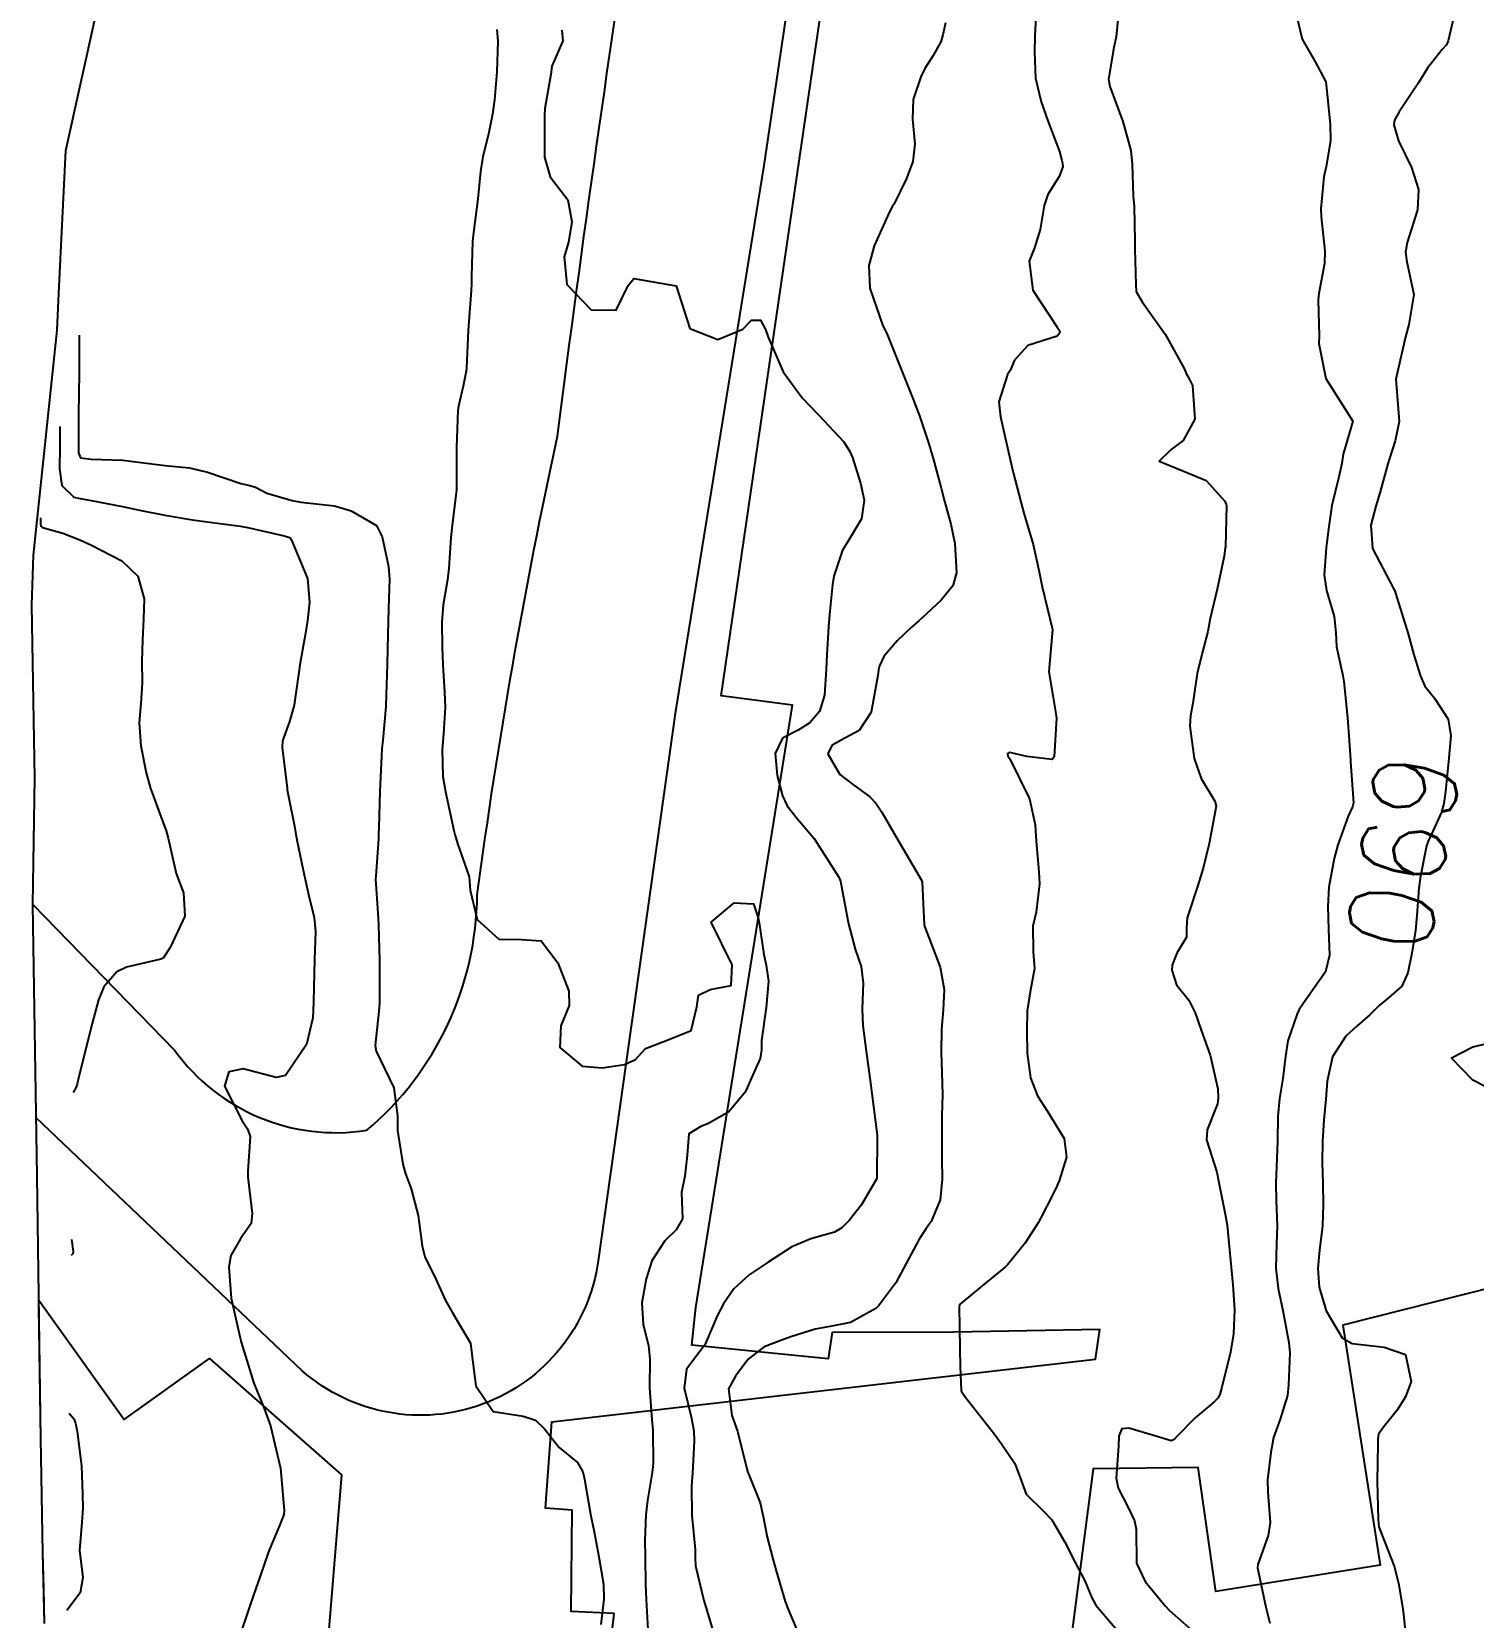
# Model space of a CAD drawing. Header units: metres. Extents: x 292545 to 299085, y 7450245 to 7463078.
# Drawn here: x 295915.2 to 295983.2, y 7456907.5 to 7456982.3 of the extents above; entities that cross this region are included whole.
import ezdxf
from ezdxf.enums import TextEntityAlignment as Align

# ---------------------------------------------------------------- set-up
doc = ezdxf.new("R2010")
doc.units = ezdxf.units.M
for name, color, linetype in [('Area', 45, 'Continuous'), ('Cotas', 45, 'Continuous'), ('Curvas de Nivel 1m', 11, 'Continuous'), ('Curvas de Nivel 5m', 15, 'Continuous'), ('Edificações', 30, 'Continuous'), ('Vias Primárias', 230, 'Continuous')]:
    doc.layers.add(name, color=color, linetype=linetype)
doc.styles.add('Style-STANDARD', font='STANDARD.shx')

msp = doc.modelspace()

# ---------------------------------------------------------------- linework, layer by layer
at = {"layer": 'Area'}
msp.add_polyline3d([(295915.775, 7456907.189, 703.502), (295915.704, 7456910.529, 701.065), (295915.604, 7456915.927, 704.665), (295915.424, 7456928.292, 698.705), (295915.223, 7456941.109, 699.365), (295915.313, 7456947.095, 699.205), (295915.172, 7456955.241, 699.175), (295915.261, 7456957.601, 699.217), (295916.373, 7456968.212, 696.867), (295916.458, 7456969.964, 696.876), (295916.784, 7456976.691, 696.958), (295918.192, 7456983.075, 696.809)], dxfattribs=at)
at = {"layer": 'Curvas de Nivel 1m', "flags": 128}
for points, elevation in [([(295962.564, 7456983.272), (295962.499, 7456982.102), (295962.485, 7456981.329), (295962.533, 7456980.102), (295962.8, 7456978.98), (295963.117, 7456978.096), (295963.658, 7456976.643), (295963.777, 7456976.211), (295963.803, 7456976.088), (295963.822, 7456975.915), (295963.644, 7456975.465), (295963.109, 7456974.617), (295962.933, 7456974.097), (295962.754, 7456972.956), (295962.477, 7456972.101), (295962.237, 7456971.46), (295962.405, 7456970.102), (295963.556, 7456968.351), (295963.664, 7456968.199), (295963.679, 7456968.088), (295963.551, 7456967.923), (295962.163, 7456967.488), (295961.54, 7456966.793), (295961.331, 7456966.316), (295961.215, 7456966.113), (295960.795, 7456964.836), (295960.882, 7456964.116), (295961.282, 7456962.315), (295961.328, 7456962.112), (295961.477, 7456961.504), (295961.834, 7456960.106), (295961.985, 7456959.575), (295962.412, 7456958.1), (295962.706, 7456956.812), (295962.848, 7456956.096), (295963.322, 7456954.153), (295963.331, 7456954.091), (295963.17, 7456952.286), (295963.151, 7456952.092), (295963.352, 7456950.979), (295963.469, 7456950.213), (295963.494, 7456950.088), (295963.527, 7456949.9), (295963.403, 7456948.089), (295963.312, 7456947.957), (295962.127, 7456948.102), (295961.316, 7456948.293), (295961.207, 7456948.219), (295961.218, 7456948.111), (295961.258, 7456948.056), (295961.312, 7456947.992), (295962.249, 7456946.1), (295962.506, 7456944.873), (295962.557, 7456944.097), (295962.694, 7456942.653), (295962.716, 7456942.095), (295962.568, 7456940.758), (295962.409, 7456940.098), (295962.424, 7456938.878), (295962.483, 7456938.097), (295962.281, 7456937), (295962.137, 7456936.1), (295962.12, 7456935.143), (295962.132, 7456934.1), (295962.298, 7456932.935), (295962.625, 7456932.095), (295963.115, 7456931.328), (295963.876, 7456930.082), (295963.987, 7456929.188), (295963.648, 7456928.084), (295963.472, 7456927.691), (295963.065, 7456926.888), (295962.79, 7456926.359), (295962.649, 7456926.094), (295962.028, 7456925.115), (295961.203, 7456924.108), (295961.118, 7456924.022), (295961.031, 7456923.951), (295960.019, 7456923.124), (295959.005, 7456922.288), (295958.939, 7456922.205), (295958.924, 7456922.141), (295958.953, 7456920.171), (295958.953, 7456920.14), (295958.975, 7456919.313), (295959.015, 7456918.191), (295959.032, 7456918.139), (295959.205, 7456917.891), (295960.59, 7456916.123), (295960.928, 7456915.676), (295961.552, 7456914.743), (295961.783, 7456914.107), (295962.096, 7456913.293), (295962.897, 7456912.503), (295963.298, 7456912.086), (295963.901, 7456911.056), (295964.4, 7456910.075), (295964.854, 7456909.2), (295965.187, 7456908.405), (295965.383, 7456908.062), (295966.818, 7456906.364)], 693), ([(295966.464, 7456983.325), (295966.33, 7456982.054), (295966.229, 7456981.541), (295965.976, 7456980.057), (295966.037, 7456979.709), (295966.643, 7456978.05), (295967.023, 7456976.682), (295967.088, 7456976.046), (295967.142, 7456974.534), (295967.185, 7456974.044), (295967.218, 7456972.433), (295967.22, 7456972.044), (295967.268, 7456970.353), (295967.285, 7456970.043), (295967.568, 7456969.556), (295968.641, 7456968.029), (295969.537, 7456966.401), (295969.659, 7456966.143), (295969.729, 7456966.017), (295969.937, 7456965.604), (295970.044, 7456964.012), (295969.493, 7456963.007), (295968.933, 7456962.581), (295968.369, 7456962.031), (295969.478, 7456961.569), (295970.585, 7456961.114), (295971.465, 7456960.149), (295971.527, 7456959.989), (295971.533, 7456959.918), (295971.49, 7456957.989), (295971.485, 7456957.937), (295971.429, 7456957.556), (295971.104, 7456955.995), (295970.775, 7456954.616), (295970.653, 7456954.001), (295970.411, 7456953.043), (295970.153, 7456952.008), (295969.949, 7456950.611), (295969.843, 7456950.012), (295969.815, 7456949.534), (295970.02, 7456948.009), (295970.353, 7456947.054), (295970.992, 7456945.995), (295971.054, 7456945.757), (295970.729, 7456943.998), (295970.433, 7456942.825), (295970.183, 7456942.006), (295969.692, 7456940.478), (295969.651, 7456940.014), (295969.661, 7456939.568), (295969.205, 7456938.821), (295968.973, 7456938.245), (295968.963, 7456938.022), (295969.186, 7456937.33), (295969.763, 7456936.596), (295970.057, 7456936.007), (295970.341, 7456935.179), (295970.772, 7456934.004), (295971.129, 7456932.422), (295971.141, 7456932), (295971.12, 7456931.707), (295970.626, 7456930.486), (295970.594, 7456930.005), (295971.08, 7456928.483), (295971.178, 7456927.998), (295971.486, 7456926.423), (295971.566, 7456925.992), (295971.699, 7456924.65), (295971.753, 7456923.989), (295971.846, 7456923.163), (295971.918, 7456921.986), (295971.866, 7456920.861), (295971.731, 7456919.989), (295971.321, 7456918.349), (295971.225, 7456917.996), (295971.132, 7456917.826), (295970.958, 7456917.643), (295970.059, 7456916.896), (295969.201, 7456916.017), (295969.074, 7456915.876), (295968.931, 7456915.813), (295968.208, 7456916.027), (295966.939, 7456916.413), (295966.604, 7456916.378), (295966.465, 7456916.047), (295966.44, 7456915.559), (295966.335, 7456914.049), (295966.435, 7456913.574), (295966.899, 7456912.666), (295967.201, 7456912.037), (295967.285, 7456911.638), (295967.299, 7456910.036), (295967.707, 7456909.179), (295968.645, 7456908.022), (295968.84, 7456907.823), (295970.329, 7456906.496)], 692), ([(295974.841, 7456983.06), (295975.117, 7456981.949), (295975.707, 7456980.9), (295976.224, 7456979.935), (295976.292, 7456979.329), (295976.429, 7456977.932), (295976.447, 7456977.151), (295976.239, 7456975.934), (295976.134, 7456975.446), (295975.988, 7456973.936), (295976.003, 7456973.552), (295976.175, 7456971.934), (295976.17, 7456971.358), (295975.894, 7456969.937), (295975.868, 7456969.639), (295975.906, 7456967.936), (295975.903, 7456967.583), (295976.232, 7456965.933), (295977.503, 7456963.92), (295977.048, 7456962.364), (295976.974, 7456961.925), (295976.84, 7456961.293), (295976.515, 7456959.934), (295976.349, 7456958.843), (295976.249, 7456957.938), (295976.151, 7456956.67), (295976.258, 7456955.937), (295976.616, 7456954.71), (295976.703, 7456953.93), (295976.724, 7456953.277), (295977.033, 7456951.925), (295977.074, 7456951.638), (295977.242, 7456949.922), (295977.327, 7456948.858), (295977.388, 7456947.919), (295977.393, 7456947.838), (295977.528, 7456945.918), (295977.48, 7456945.729), (295977.283, 7456945.284), (295976.791, 7456943.927), (295976.619, 7456943.292), (295976.374, 7456941.933), (295976.327, 7456941.027), (295976.356, 7456939.933), (295976.407, 7456938.73), (295976.214, 7456937.935), (295975.178, 7456936.467), (295974.97, 7456936.157), (295974.876, 7456935.953), (295974.44, 7456934.677), (295974.317, 7456933.958), (295974.193, 7456932.904), (295974.039, 7456931.961), (295973.96, 7456931.116), (295973.942, 7456929.962), (295973.917, 7456929.135), (295973.864, 7456927.962), (295973.882, 7456927.144), (295973.938, 7456925.961), (295973.895, 7456925.111), (295973.868, 7456923.962), (295973.984, 7456922.995), (295974.202, 7456921.958), (295974.489, 7456920.454), (295974.525, 7456919.955), (295974.465, 7456918.458), (295974.412, 7456917.956), (295974.078, 7456916.827), (295973.759, 7456915.962), (295973.628, 7456915.261), (295973.474, 7456913.964), (295973.483, 7456913.386), (295973.607, 7456911.963), (295973.501, 7456911.339), (295973.011, 7456909.969), (295973.01, 7456909.82), (295973.395, 7456907.964), (295973.582, 7456907.212)], 691), ([(295937.123, 7456982.399), (295937.167, 7456981.848), (295937.121, 7456980.399), (295937.009, 7456979.074), (295936.916, 7456978.401), (295936.716, 7456977.456), (295936.459, 7456976.408), (295936.352, 7456975.7), (295936.22, 7456974.411), (295936.007, 7456972.814), (295935.973, 7456972.414), (295935.924, 7456970.753), (295935.915, 7456970.417), (295935.906, 7456970.089), (295935.775, 7456968.418), (295935.763, 7456968.206), (295935.689, 7456966.418), (295935.673, 7456966.277), (295935.524, 7456965.563), (295935.314, 7456964.623), (295935.283, 7456964.422), (295935.219, 7456962.69), (295935.216, 7456962.423), (295935.208, 7456960.681), (295935.189, 7456960.423), (295934.991, 7456958.873), (295934.949, 7456958.425), (295934.854, 7456956.99), (295934.784, 7456956.426), (295934.584, 7456955.246), (295934.526, 7456954.429), (295934.542, 7456953.262), (295934.565, 7456952.428), (295934.646, 7456951.131), (295934.673, 7456950.427), (295934.596, 7456949.162), (295934.53, 7456948.428), (295934.571, 7456947.16), (295934.688, 7456946.426), (295935.092, 7456944.604), (295935.136, 7456944.421), (295935.266, 7456943.987), (295935.804, 7456942.414), (295935.861, 7456941.79), (295936.188, 7456940.41), (295937.214, 7456939.48), (295938.286, 7456939.457), (295939.213, 7456939.395), (295940.001, 7456938.362), (295940.512, 7456937.028), (295940.526, 7456936.356), (295940.138, 7456935.386), (295940.085, 7456934.361), (295941.14, 7456933.484), (295942.078, 7456933.401), (295943.142, 7456933.571), (295943.659, 7456933.808), (295944.136, 7456934.315), (295945.157, 7456934.716), (295946.281, 7456935.17), (295946.546, 7456936.286), (295946.624, 7456936.843), (295947.185, 7456937.109), (295948.168, 7456937.29), (295948.222, 7456938.27), (295947.223, 7456940.28), (295948.315, 7456941.187), (295949.232, 7456941.141), (295949.449, 7456940.481), (295949.49, 7456940.256), (295949.719, 7456938.763), (295949.822, 7456938.251), (295949.938, 7456937.502), (295949.821, 7456936.25), (295949.6, 7456934.696), (295949.604, 7456934.253), (295949.547, 7456933.854), (295949.133, 7456932.929), (295948.925, 7456932.463), (295948.825, 7456932.263), (295948.059, 7456931.325), (295947.108, 7456930.781), (295946.744, 7456930.646), (295946.169, 7456930.289), (295946.093, 7456929.29), (295945.983, 7456928.291), (295945.835, 7456927.529), (295945.871, 7456926.292), (295945.583, 7456925.76), (295945.042, 7456925.242), (295944.424, 7456924.309), (295944.166, 7456923.455), (295943.949, 7456922.316), (295944.022, 7456921.291), (295944.272, 7456920.311), (295944.328, 7456919.662), (295944.313, 7456918.31), (295944.434, 7456916.821), (295944.481, 7456916.315), (295944.494, 7456914.738), (295944.445, 7456914.315), (295944.217, 7456912.999), (295944.141, 7456912.318), (295944.091, 7456911.102), (295944.109, 7456910.318), (295944.129, 7456909.038), (295944.159, 7456908.317), (295944.239, 7456906.905)], 696), ([(295958.287, 7456982.711), (295958.159, 7456982.153), (295958.06, 7456981.813), (295957.708, 7456981.173), (295957.312, 7456980.55), (295957.115, 7456980.166), (295956.754, 7456979.098), (295956.72, 7456978.17), (295956.833, 7456976.996), (295956.749, 7456976.169), (295956.444, 7456975.369), (295955.86, 7456974.178), (295955.772, 7456974.028), (295955.619, 7456973.763), (295954.92, 7456972.19), (295954.665, 7456971.265), (295954.714, 7456970.193), (295955.322, 7456968.418), (295955.454, 7456968.181), (295955.487, 7456968.116), (295955.551, 7456967.978), (295956.273, 7456966.173), (295956.774, 7456964.907), (295957.058, 7456964.164), (295957.49, 7456962.856), (295957.648, 7456962.321), (295957.698, 7456962.157), (295958.076, 7456960.757), (295958.241, 7456960.148), (295958.531, 7456959.064), (295958.726, 7456958.147), (295958.808, 7456956.757), (295958.625, 7456956.148), (295958.082, 7456955.474), (295957.393, 7456954.827), (295957.034, 7456954.518), (295956.646, 7456954.167), (295956.001, 7456953.557), (295955.372, 7456952.812), (295955.168, 7456952.381), (295955.127, 7456952.184), (295955.095, 7456951.918), (295954.777, 7456950.188), (295954.209, 7456949.318), (295953.323, 7456948.857), (295952.915, 7456948.618), (295952.735, 7456948.216), (295953.303, 7456947.244), (295953.89, 7456946.792), (295954.721, 7456946.189), (295955.001, 7456945.895), (295955.286, 7456945.47), (295956.041, 7456944.172), (295957.147, 7456942.258), (295957.182, 7456942.161), (295957.233, 7456941.16), (295957.274, 7456940.159), (295957.292, 7456940.089), (295958.033, 7456938.152), (295958.228, 7456937.104), (295958.176, 7456936.15), (295958.088, 7456935.227), (295958.072, 7456934.151), (295958.105, 7456933.183), (295958.135, 7456932.15), (295958.118, 7456931.145), (295958.105, 7456930.15), (295958.118, 7456929.124), (295958.123, 7456928.15), (295958.036, 7456927.183), (295957.611, 7456926.154), (295957.379, 7456925.827), (295957.045, 7456925.324), (295956.435, 7456924.169), (295955.936, 7456923.26), (295955.131, 7456922.188), (295955.002, 7456922.059), (295953.805, 7456921.391), (295952.993, 7456921.243), (295952.129, 7456921.086), (295950.99, 7456920.71), (295950.64, 7456920.584), (295949.733, 7456920.249), (295948.977, 7456919.669), (295948.368, 7456918.867), (295948.045, 7456918.269), (295948.208, 7456917.003), (295948.474, 7456916.265), (295948.915, 7456914.497), (295948.963, 7456914.309), (295948.989, 7456914.259), (295949.538, 7456912.889), (295949.684, 7456912.248), (295949.864, 7456911.26), (295950.134, 7456910.241), (295950.298, 7456909.679), (295950.726, 7456908.232), (295950.838, 7456907.902), (295951.558, 7456906.223)], 694), ([(295917.413, 7456967.98), (295917.418, 7456966.191), (295917.382, 7456964.251), (295917.378, 7456962.426), (295917.479, 7456962.19), (295917.982, 7456962.12), (295919.478, 7456962.079), (295920.077, 7456962.004), (295921.475, 7456961.819), (295922.62, 7456961.718), (295923.472, 7456961.517), (295925.035, 7456960.977), (295925.466, 7456960.886), (295925.73, 7456960.8), (295926.27, 7456960.528), (295927.458, 7456960.168), (295927.867, 7456960.095), (295929.454, 7456959.919), (295930.251, 7456959.682), (295931.441, 7456958.993), (295931.711, 7456958.466), (295932.012, 7456957.054), (295932.046, 7456956.46), (295932.011, 7456955.073), (295931.993, 7456954.461), (295931.977, 7456953.868), (295931.947, 7456952.461), (295931.896, 7456951.01), (295931.873, 7456950.462), (295931.736, 7456948.873), (295931.697, 7456948.464), (295931.676, 7456948.106), (295931.592, 7456946.466), (295931.546, 7456944.736), (295931.539, 7456944.466), (295931.527, 7456944.21), (295931.401, 7456942.468), (295931.398, 7456942.311), (295931.51, 7456940.467), (295931.529, 7456940.157), (295931.579, 7456938.466), (295931.581, 7456938.083), (295931.573, 7456936.466), (295931.551, 7456936.084), (295931.371, 7456934.468), (295931.427, 7456934.19), (295932.255, 7456932.459), (295932.427, 7456931.143), (295932.43, 7456930.457), (295932.675, 7456928.866), (295932.789, 7456928.453), (295933.072, 7456927.707), (295933.411, 7456926.445), (295933.587, 7456924.99), (295933.738, 7456924.439), (295934.167, 7456923.575), (295934.691, 7456922.425), (295935.005, 7456921.882), (295935.878, 7456920.411), (295936, 7456919.382), (295936.128, 7456918.408), (295936.945, 7456917.196), (295938.361, 7456916.967), (295938.939, 7456916.783), (295939.363, 7456916.374), (295940.059, 7456915.498), (295940.917, 7456914.789), (295941.177, 7456914.347), (295941.249, 7456914.007), (295941.539, 7456912.344), (295941.706, 7456911.516), (295941.926, 7456910.339), (295942.145, 7456909.042), (295942.162, 7456908.337), (295942.02, 7456907.149)], 697), ([(295916.503, 7456963.67), (295916.505, 7456962.709), (295916.484, 7456961.662), (295916.589, 7456960.891), (295917.165, 7456960.34), (295917.459, 7456960.267), (295917.898, 7456960.186), (295919.456, 7456959.896), (295920.339, 7456959.711), (295921.446, 7456959.476), (295922.758, 7456959.256), (295923.442, 7456959.166), (295925.026, 7456958.957), (295925.438, 7456958.888), (295927.088, 7456958.515), (295927.344, 7456958.423), (295927.431, 7456958.299), (295928.179, 7456956.502), (295928.281, 7456955.386), (295928.182, 7456954.508), (295928.072, 7456953.82), (295927.832, 7456952.513), (295927.581, 7456950.752), (295927.547, 7456950.517), (295927.335, 7456949.75), (295927.009, 7456948.84), (295926.982, 7456948.523), (295927.217, 7456946.597), (295927.23, 7456946.521), (295927.29, 7456946.215), (295927.565, 7456944.804), (295927.613, 7456944.515), (295927.688, 7456944.092), (295928.027, 7456942.508), (295928.247, 7456941.519), (295928.49, 7456940.501), (295928.554, 7456939.837), (295928.518, 7456938.5), (295928.486, 7456937.198), (295928.46, 7456936.501), (295928.436, 7456935.771), (295928.131, 7456934.505), (295927.138, 7456933.047), (295926.706, 7456932.955), (295925.141, 7456933.363), (295924.474, 7456933.212), (295924.273, 7456932.549), (295925.108, 7456930.908), (295925.36, 7456930.537), (295925.472, 7456930.164), (295925.366, 7456928.537), (295925.371, 7456928.245), (295925.577, 7456926.535), (295925.52, 7456926.063), (295925.041, 7456925.369), (295924.561, 7456924.547), (295924.479, 7456923.999), (295924.586, 7456922.546), (295924.986, 7456920.73), (295925.041, 7456920.539), (295925.06, 7456920.462), (295925.655, 7456918.533), (295926.139, 7456917.34), (295926.439, 7456916.525), (295926.913, 7456914.52), (295927.085, 7456912.518), (295927.067, 7456912.341), (295926.883, 7456911.849), (295926.479, 7456910.914), (295926.332, 7456910.525), (295925.952, 7456909.429), (295925.642, 7456908.532), (295925.437, 7456907.934), (295924.956, 7456906.539)], 698), ([(295915.593, 7456959.35), (295915.591, 7456959.226), (295915.588, 7456959.08), (295915.602, 7456958.97), (295915.686, 7456958.897), (295916.637, 7456958.642), (295917.438, 7456958.325), (295917.997, 7456958.062), (295919.424, 7456957.327), (295920.182, 7456956.602), (295920.473, 7456955.529), (295920.444, 7456954.599), (295920.393, 7456953.585), (295920.374, 7456952.6), (295920.384, 7456951.568), (295920.323, 7456950.6), (295920.249, 7456949.685), (295920.319, 7456948.6), (295920.569, 7456947.333), (295920.778, 7456946.595), (295920.912, 7456946.217), (295921.279, 7456945.212), (295921.446, 7456944.759), (295921.509, 7456944.586), (295921.61, 7456944.243), (295921.988, 7456942.579), (295922.33, 7456941.67), (295922.4, 7456940.572), (295921.71, 7456939.084), (295921.378, 7456938.587), (295921.256, 7456938.536), (295921.202, 7456938.524), (295919.637, 7456938.164), (295919.193, 7456937.93), (295918.568, 7456937.233), (295918.319, 7456936.623), (295918.029, 7456935.495), (295917.805, 7456934.63), (295917.361, 7456932.863), (295917.311, 7456932.637), (295917.272, 7456932.497), (295917.123, 7456932.24)], 699), ([(295984.328, 7456934.672), (295983.158, 7456934.385), (295982.151, 7456933.865), (295983.138, 7456932.852), (295985.123, 7456931.83)], 689), ([(295917.043, 7456925.31), (295917.131, 7456924.736), (295917.111, 7456924.639), (295917.033, 7456924.56)], 699), ([(295916.943, 7456917.12), (295917.153, 7456916.845), (295917.237, 7456916.636), (295917.317, 7456916.255), (295917.519, 7456914.631), (295917.575, 7456913.305), (295917.578, 7456912.63), (295917.534, 7456911.98), (295917.431, 7456910.631), (295917.588, 7456909.366), (295917.453, 7456908.631), (295916.833, 7456907.81)], 699)]:
    msp.add_lwpolyline(points, dxfattribs=dict(at, elevation=elevation))
at = {"layer": 'Curvas de Nivel 5m', "flags": 128}
for points, elevation in [([(295982.328, 7456983.273), (295982, 7456981.867), (295981.915, 7456981.673), (295981.717, 7456981.451), (295981.017, 7456980.566), (295980.598, 7456979.886), (295979.679, 7456978.512), (295979.46, 7456978.117), (295979.441, 7456977.902), (295979.662, 7456977.15), (295980.269, 7456975.891), (295980.592, 7456974.845), (295980.557, 7456973.886), (295980.069, 7456972.354), (295979.978, 7456971.894), (295980.048, 7456971.441), (295980.375, 7456969.888), (295980.149, 7456968.481), (295979.979, 7456967.894), (295979.533, 7456965.9), (295979.692, 7456963.897), (295979.494, 7456962.983), (295979.229, 7456962.159), (295979.157, 7456961.903), (295978.783, 7456960.587), (295978.586, 7456959.909), (295978.348, 7456959.007), (295978.421, 7456957.91), (295979.414, 7456956.025), (295979.467, 7456955.952), (295979.489, 7456955.899), (295979.512, 7456955.798), (295980.111, 7456953.889), (295980.384, 7456952.896), (295980.687, 7456951.88), (295980.9, 7456951.418), (295981.353, 7456950.848), (295981.994, 7456949.863), (295982.121, 7456949.073), (295982.014, 7456947.869), (295981.87, 7456946.443), (295981.793, 7456945.872), (295981.684, 7456945.477), (295981.273, 7456944.577), (295981.049, 7456944.099), (295980.979, 7456943.883), (295980.689, 7456942.445), (295980.608, 7456941.886), (295980.524, 7456940.593), (295980.459, 7456939.888), (295980.279, 7456938.817), (295980.094, 7456937.891), (295979.818, 7456937.263), (295979.181, 7456936.705), (295978.74, 7456936.342), (295978.303, 7456935.909), (295977.698, 7456935.385), (295977.163, 7456934.896), (295976.547, 7456933.929), (295976.29, 7456932.778), (295976.226, 7456931.933), (295976.136, 7456930.958), (295976.068, 7456929.936), (295976.059, 7456928.965), (295976.078, 7456927.935), (295976.096, 7456926.968), (295976.065, 7456925.935), (295975.928, 7456924.823), (295975.844, 7456923.938), (295975.908, 7456923.053), (295976.247, 7456921.938), (295976.99, 7456920.663), (295977.462, 7456920.397), (295978.986, 7456920.231), (295979.983, 7456919.89), (295980.25, 7456918.607), (295979.978, 7456917.89), (295979.593, 7456917.254), (295978.941, 7456916.451), (295978.708, 7456916.132), (295978.674, 7456915.904), (295978.679, 7456915.652), (295978.645, 7456913.904), (295978.698, 7456912.091), (295978.707, 7456911.903), (295978.73, 7456911.751), (295978.877, 7456911.336), (295979.45, 7456909.894), (295979.656, 7456909.091), (295979.859, 7456907.89), (295979.981, 7456906.733)], 690), ([(295940.188, 7456982.365), (295940.223, 7456981.86), (295939.706, 7456980.672), (295939.677, 7456980.397), (295939.673, 7456980.37), (295939.38, 7456978.67), (295939.36, 7456978.373), (295939.357, 7456976.672), (295939.361, 7456976.373), (295939.639, 7456975.454), (295940.473, 7456974.361), (295940.651, 7456973.322), (295940.49, 7456972.361), (295940.29, 7456971.669), (295940.418, 7456970.362), (295941.565, 7456969.166), (295942.75, 7456969.148), (295943.31, 7456970.324), (295943.586, 7456970.656), (295945.583, 7456970.3), (295946.221, 7456968.293), (295947.548, 7456967.778), (295948.72, 7456968.262), (295949.134, 7456968.681), (295949.56, 7456968.689), (295949.793, 7456968.248), (295949.919, 7456967.876), (295950.627, 7456966.239), (295951.515, 7456965.017), (295952.286, 7456964.222), (295953.49, 7456962.94), (295953.774, 7456962.494), (295953.892, 7456962.204), (295954.269, 7456960.996), (295954.439, 7456960.195), (295954.328, 7456959.318), (295953.653, 7456958.207), (295953.429, 7456957.837), (295953.02, 7456956.611), (295952.953, 7456956.215), (295952.815, 7456954.799), (295952.771, 7456954.216), (295952.69, 7456952.9), (295952.657, 7456952.217), (295952.577, 7456950.992), (295952.344, 7456950.22), (295951.879, 7456949.68), (295951.33, 7456949.345), (295950.598, 7456948.963), (295950.242, 7456948.241), (295950.34, 7456947.202), (295950.596, 7456946.237), (295950.813, 7456945.762), (295951.282, 7456945.166), (295952.087, 7456944.222), (295953.246, 7456942.411), (295953.322, 7456942.209), (295953.633, 7456940.61), (295953.702, 7456940.203), (295954.027, 7456939.014), (295954.307, 7456938.193), (295954.399, 7456937.406), (295954.345, 7456936.192), (295954.384, 7456935.411), (295954.544, 7456934.189), (295954.754, 7456932.569), (295954.805, 7456932.193), (295955.06, 7456930.234), (295955.065, 7456930.19), (295955.051, 7456928.223), (295955.041, 7456928.19), (295954.314, 7456926.948), (295953.731, 7456926.203), (295953.396, 7456925.86), (295953.047, 7456925.65), (295951.932, 7456925.333), (295951.04, 7456924.965), (295949.911, 7456924.247), (295949.027, 7456923.642), (295948.304, 7456922.983), (295947.81, 7456922.272), (295947.533, 7456921.747), (295946.986, 7456920.475), (295946.929, 7456920.336), (295946.885, 7456920.281), (295946.067, 7456919.194), (295945.961, 7456918.29), (295946.28, 7456916.95), (295946.413, 7456916.288), (295946.429, 7456915.789), (295946.34, 7456914.289), (295946.303, 7456913.685), (295946.319, 7456912.289), (295946.471, 7456910.684), (295946.478, 7456910.286), (295946.487, 7456909.913), (295946.844, 7456908.41), (295946.879, 7456908.28), (295946.899, 7456908.223), (295947.473, 7456906.273)], 695)]:
    msp.add_lwpolyline(points, dxfattribs=dict(at, elevation=elevation))
at = {"layer": 'Edificações'}
for points in [[(295941.029, 7456893.355), (295942.645, 7456907.66), (295940.622, 7456907.752), (295940.664, 7456912.546), (295939.412, 7456912.641), (295939.709, 7456916.71), (295965.363, 7456919.67), (295965.569, 7456921.056), (295958.672, 7456920.934), (295952.941, 7456920.927), (295952.754, 7456919.672), (295946.323, 7456920.328), (295946.5, 7456922.101), (295951.063, 7456950.527), (295947.695, 7456950.958), (295953.441, 7456990.326)], [(295994.203, 7456925.614), (295977.033, 7456921.269), (295978.783, 7456909.946), (295971.034, 7456908.7), (295970.202, 7456914.551), (295965.251, 7456914.497), (295963.721, 7456902.755)]]:
    msp.add_lwpolyline(points, dxfattribs=at)
at = {"layer": 'Edificações', "elevation": 701.521}
msp.add_lwpolyline([(295915.775, 7456907.189), (295915.739, 7456908.859), (295915.704, 7456910.529), (295915.654, 7456913.228), (295915.604, 7456915.927), (295915.514, 7456922.109), (295915.509, 7456922.449), (295919.526, 7456916.818), (295923.554, 7456919.692), (295929.781, 7456914.204), (295928.923, 7456903.663)], dxfattribs=at)
at = {"layer": 'Vias Primárias', "elevation": 699.365}
msp.add_lwpolyline([(295915.223, 7456941.109), (295921.909, 7456934.24, 0.28257), (295930.984, 7456930.463, 0.218151), (295936.19, 7456941.571, -0.019903), (295939.975, 7456963.212, -0.012247), (295948.368, 7457017.813, -0.025942), (295951.464, 7457038.94, 0.268239), (295943.937, 7457049.928, 0.254391), (295929.911, 7457047.801, 0.094874), (295927.766, 7457046.197, 3.488652)], format="xyb", dxfattribs=at)
at = {"layer": 'Vias Primárias'}
msp.add_lwpolyline([(295997.262, 7456927.734), (296004.944, 7456983.893, 0.248965), (296000.441, 7456996.149), (295966.076, 7457029.298, 0.566451), (295957.247, 7457026.917), (295949.713, 7456975.987), (295945.55, 7456950.236), (295941.902, 7456924.308, -0.595904), (295927.936, 7456919.111), (295915.38, 7456931.052)], format="xyb", dxfattribs=at)

# ---------------------------------------------------------------- texts
at = {"layer": 'Cotas', "style": 'Style-STANDARD'}
msp.add_text('690', height=4, rotation=259.86707, dxfattribs=at).set_placement((295979.885, 7456943.592, 690), align=Align.MIDDLE_CENTER)

doc.saveas('drawing.dxf')
